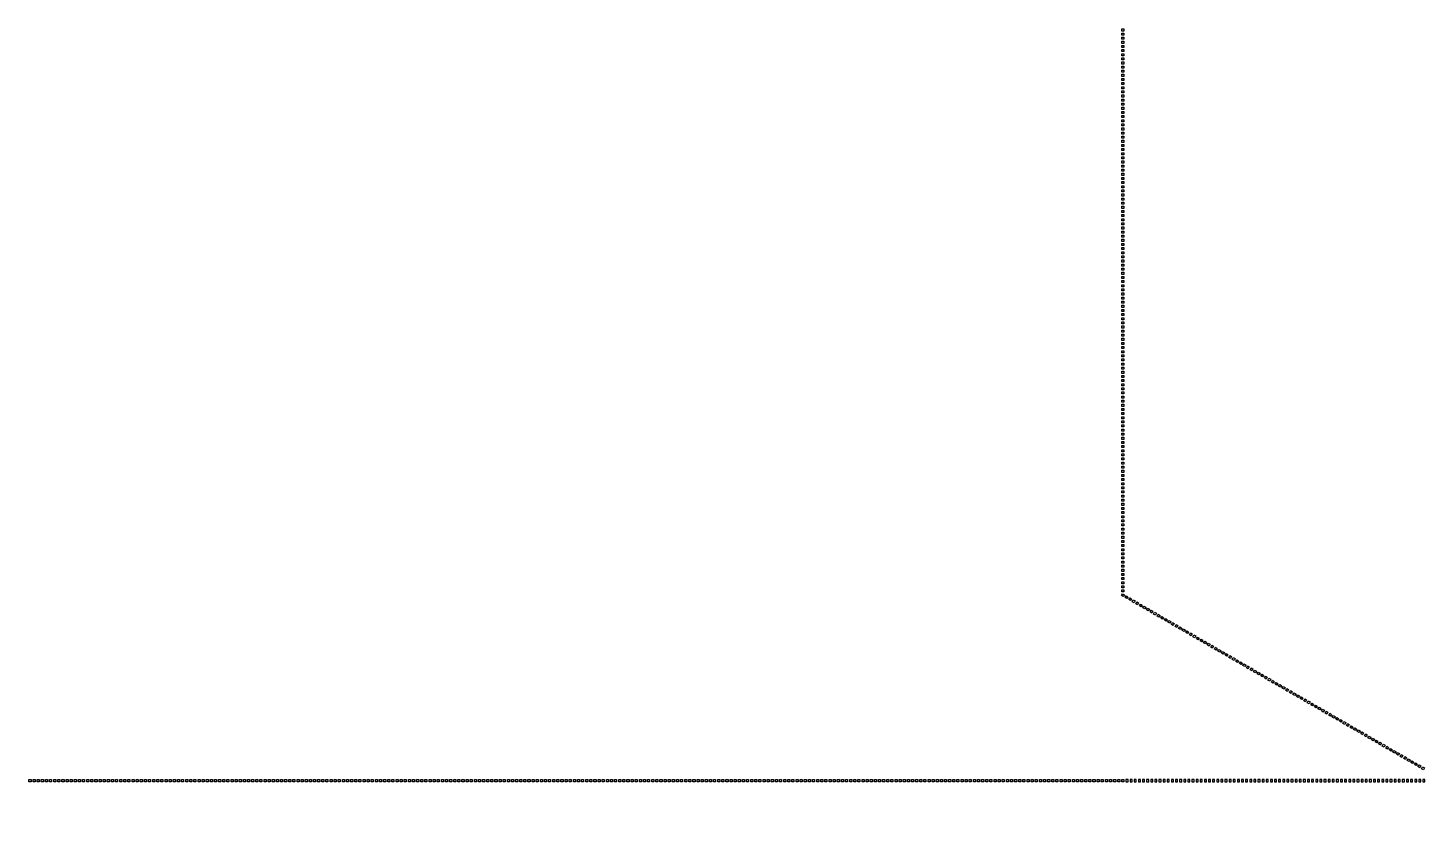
# Model space of a CAD drawing. Header units: inches. Extents: x 0 to 114300, y 0 to 114300.
# Drawn here: x 54997 to 57030, y 57452 to 58626 of the extents above; entities that cross this region are included whole.
import ezdxf

# ---------------------------------------------------------------- set-up
doc = ezdxf.new("R2010")
doc.units = ezdxf.units.IN
doc.header["$MEASUREMENT"] = 0

msp = doc.modelspace()

# ---------------------------------------------------------------- hatches: boundary and pattern name
h = msp.add_hatch()
h.set_pattern_fill('ANSI31', color=256, scale=100)
h.set_pattern_definition([(45, (-3636.992, -6350), (-8.8388348, 8.8388348), [])])
h.paths.add_polyline_path([(114300, 0), (0, 0), (0, 114300), (114300, 114300)])
edge = h.paths.add_edge_path(flags=16)
edge.add_arc((57150, 57150), 50800, 288.35844, 529.79531, ccw=False)
edge.add_line((73150, 8935.5), (41150, 8935.5))
edge.add_arc((57150, 57150), 50800, 190.20469, 251.64156, ccw=False)
edge.add_arc((57150, 57150), 50800, 169.79531, 190.20469, ccw=False)

# ---------------------------------------------------------------- linework, layer by layer
for points in [[(56591.9, 58621.9), (56588.9, 58621.9), (56588.9, 58624.9), (56591.9, 58624.9)], [(56591.9, 58615.9), (56588.9, 58615.9), (56588.9, 58618.9), (56591.9, 58618.9)], [(56591.9, 58609.9), (56588.9, 58609.9), (56588.9, 58612.9), (56591.9, 58612.9)], [(56591.9, 58603.9), (56588.9, 58603.9), (56588.9, 58606.9), (56591.9, 58606.9)], [(56591.9, 58597.9), (56588.9, 58597.9), (56588.9, 58600.9), (56591.9, 58600.9)], [(56591.9, 58591.9), (56588.9, 58591.9), (56588.9, 58594.9), (56591.9, 58594.9)], [(56591.9, 58585.9), (56588.9, 58585.9), (56588.9, 58588.9), (56591.9, 58588.9)], [(56591.9, 58579.9), (56588.9, 58579.9), (56588.9, 58582.9), (56591.9, 58582.9)], [(56591.9, 58573.9), (56588.9, 58573.9), (56588.9, 58576.9), (56591.9, 58576.9)], [(56591.9, 58567.9), (56588.9, 58567.9), (56588.9, 58570.9), (56591.9, 58570.9)], [(56591.9, 58561.9), (56588.9, 58561.9), (56588.9, 58564.9), (56591.9, 58564.9)], [(56591.9, 58555.9), (56588.9, 58555.9), (56588.9, 58558.9), (56591.9, 58558.9)], [(56591.9, 58549.9), (56588.9, 58549.9), (56588.9, 58552.9), (56591.9, 58552.9)], [(56591.9, 58543.9), (56588.9, 58543.9), (56588.9, 58546.9), (56591.9, 58546.9)], [(56591.9, 58537.9), (56588.9, 58537.9), (56588.9, 58540.9), (56591.9, 58540.9)], [(56591.9, 58531.9), (56588.9, 58531.9), (56588.9, 58534.9), (56591.9, 58534.9)], [(56591.9, 58525.9), (56588.9, 58525.9), (56588.9, 58528.9), (56591.9, 58528.9)], [(56591.9, 58519.9), (56588.9, 58519.9), (56588.9, 58522.9), (56591.9, 58522.9)], [(56591.9, 58513.9), (56588.9, 58513.9), (56588.9, 58516.9), (56591.9, 58516.9)], [(56591.9, 58507.9), (56588.9, 58507.9), (56588.9, 58510.9), (56591.9, 58510.9)], [(56591.9, 58501.9), (56588.9, 58501.9), (56588.9, 58504.9), (56591.9, 58504.9)], [(56591.9, 58495.9), (56588.9, 58495.9), (56588.9, 58498.9), (56591.9, 58498.9)], [(56591.9, 58489.9), (56588.9, 58489.9), (56588.9, 58492.9), (56591.9, 58492.9)], [(56591.9, 58483.9), (56588.9, 58483.9), (56588.9, 58486.9), (56591.9, 58486.9)], [(56591.9, 58477.9), (56588.9, 58477.9), (56588.9, 58480.9), (56591.9, 58480.9)], [(56591.9, 58471.9), (56588.9, 58471.9), (56588.9, 58474.9), (56591.9, 58474.9)], [(56591.9, 58465.9), (56588.9, 58465.9), (56588.9, 58468.9), (56591.9, 58468.9)], [(56591.9, 58459.9), (56588.9, 58459.9), (56588.9, 58462.9), (56591.9, 58462.9)], [(56591.9, 58453.9), (56588.9, 58453.9), (56588.9, 58456.9), (56591.9, 58456.9)], [(56591.9, 58447.9), (56588.9, 58447.9), (56588.9, 58450.9), (56591.9, 58450.9)], [(56591.9, 58441.9), (56588.9, 58441.9), (56588.9, 58444.9), (56591.9, 58444.9)], [(56591.9, 58435.9), (56588.9, 58435.9), (56588.9, 58438.9), (56591.9, 58438.9)], [(56591.9, 58429.9), (56588.9, 58429.9), (56588.9, 58432.9), (56591.9, 58432.9)], [(56591.9, 58423.9), (56588.9, 58423.9), (56588.9, 58426.9), (56591.9, 58426.9)], [(56591.9, 58417.9), (56588.9, 58417.9), (56588.9, 58420.9), (56591.9, 58420.9)], [(56591.9, 58411.9), (56588.9, 58411.9), (56588.9, 58414.9), (56591.9, 58414.9)], [(56591.9, 58405.9), (56588.9, 58405.9), (56588.9, 58408.9), (56591.9, 58408.9)], [(56591.9, 58399.9), (56588.9, 58399.9), (56588.9, 58402.9), (56591.9, 58402.9)], [(56591.9, 58393.9), (56588.9, 58393.9), (56588.9, 58396.9), (56591.9, 58396.9)], [(56591.9, 58387.9), (56588.9, 58387.9), (56588.9, 58390.9), (56591.9, 58390.9)], [(56591.9, 58381.9), (56588.9, 58381.9), (56588.9, 58384.9), (56591.9, 58384.9)], [(56591.9, 58375.9), (56588.9, 58375.9), (56588.9, 58378.9), (56591.9, 58378.9)], [(56591.9, 58369.9), (56588.9, 58369.9), (56588.9, 58372.9), (56591.9, 58372.9)], [(56591.9, 58363.9), (56588.9, 58363.9), (56588.9, 58366.9), (56591.9, 58366.9)], [(56591.9, 58357.9), (56588.9, 58357.9), (56588.9, 58360.9), (56591.9, 58360.9)], [(56591.9, 58351.9), (56588.9, 58351.9), (56588.9, 58354.9), (56591.9, 58354.9)], [(56591.9, 58345.9), (56588.9, 58345.9), (56588.9, 58348.9), (56591.9, 58348.9)], [(56591.9, 58339.9), (56588.9, 58339.9), (56588.9, 58342.9), (56591.9, 58342.9)], [(56591.9, 58333.9), (56588.9, 58333.9), (56588.9, 58336.9), (56591.9, 58336.9)], [(56591.9, 58327.9), (56588.9, 58327.9), (56588.9, 58330.9), (56591.9, 58330.9)], [(56591.9, 58321.9), (56588.9, 58321.9), (56588.9, 58324.9), (56591.9, 58324.9)], [(56591.9, 58315.9), (56588.9, 58315.9), (56588.9, 58318.9), (56591.9, 58318.9)], [(56591.9, 58309.9), (56588.9, 58309.9), (56588.9, 58312.9), (56591.9, 58312.9)], [(56591.9, 58303.9), (56588.9, 58303.9), (56588.9, 58306.9), (56591.9, 58306.9)], [(56591.9, 58297.9), (56588.9, 58297.9), (56588.9, 58300.9), (56591.9, 58300.9)], [(56591.9, 58291.9), (56588.9, 58291.9), (56588.9, 58294.9), (56591.9, 58294.9)], [(56591.9, 58285.9), (56588.9, 58285.9), (56588.9, 58288.9), (56591.9, 58288.9)], [(56591.9, 58279.9), (56588.9, 58279.9), (56588.9, 58282.9), (56591.9, 58282.9)], [(56591.9, 58273.9), (56588.9, 58273.9), (56588.9, 58276.9), (56591.9, 58276.9)], [(56591.9, 58267.9), (56588.9, 58267.9), (56588.9, 58270.9), (56591.9, 58270.9)], [(56591.9, 58261.9), (56588.9, 58261.9), (56588.9, 58264.9), (56591.9, 58264.9)], [(56591.9, 58255.9), (56588.9, 58255.9), (56588.9, 58258.9), (56591.9, 58258.9)], [(56591.9, 58249.9), (56588.9, 58249.9), (56588.9, 58252.9), (56591.9, 58252.9)], [(56591.9, 58243.9), (56588.9, 58243.9), (56588.9, 58246.9), (56591.9, 58246.9)], [(56591.9, 58237.9), (56588.9, 58237.9), (56588.9, 58240.9), (56591.9, 58240.9)], [(56591.9, 58231.9), (56588.9, 58231.9), (56588.9, 58234.9), (56591.9, 58234.9)], [(56591.9, 58225.9), (56588.9, 58225.9), (56588.9, 58228.9), (56591.9, 58228.9)], [(56591.9, 58219.9), (56588.9, 58219.9), (56588.9, 58222.9), (56591.9, 58222.9)], [(56591.9, 58213.9), (56588.9, 58213.9), (56588.9, 58216.9), (56591.9, 58216.9)], [(56591.9, 58207.9), (56588.9, 58207.9), (56588.9, 58210.9), (56591.9, 58210.9)], [(56591.9, 58201.9), (56588.9, 58201.9), (56588.9, 58204.9), (56591.9, 58204.9)], [(56591.9, 58195.9), (56588.9, 58195.9), (56588.9, 58198.9), (56591.9, 58198.9)], [(56591.9, 58189.9), (56588.9, 58189.9), (56588.9, 58192.9), (56591.9, 58192.9)], [(56591.9, 58183.9), (56588.9, 58183.9), (56588.9, 58186.9), (56591.9, 58186.9)], [(56591.9, 58177.9), (56588.9, 58177.9), (56588.9, 58180.9), (56591.9, 58180.9)], [(56591.9, 58171.9), (56588.9, 58171.9), (56588.9, 58174.9), (56591.9, 58174.9)], [(56591.9, 58165.9), (56588.9, 58165.9), (56588.9, 58168.9), (56591.9, 58168.9)], [(56591.9, 58159.9), (56588.9, 58159.9), (56588.9, 58162.9), (56591.9, 58162.9)], [(56591.9, 58153.9), (56588.9, 58153.9), (56588.9, 58156.9), (56591.9, 58156.9)], [(56591.9, 58147.9), (56588.9, 58147.9), (56588.9, 58150.9), (56591.9, 58150.9)], [(56591.9, 58141.9), (56588.9, 58141.9), (56588.9, 58144.9), (56591.9, 58144.9)], [(56591.9, 58135.9), (56588.9, 58135.9), (56588.9, 58138.9), (56591.9, 58138.9)], [(56591.9, 58129.9), (56588.9, 58129.9), (56588.9, 58132.9), (56591.9, 58132.9)], [(56591.9, 58123.9), (56588.9, 58123.9), (56588.9, 58126.9), (56591.9, 58126.9)], [(56591.9, 58117.9), (56588.9, 58117.9), (56588.9, 58120.9), (56591.9, 58120.9)], [(56591.9, 58111.9), (56588.9, 58111.9), (56588.9, 58114.9), (56591.9, 58114.9)], [(56591.9, 58105.9), (56588.9, 58105.9), (56588.9, 58108.9), (56591.9, 58108.9)], [(56591.9, 58099.9), (56588.9, 58099.9), (56588.9, 58102.9), (56591.9, 58102.9)], [(56591.9, 58093.9), (56588.9, 58093.9), (56588.9, 58096.9), (56591.9, 58096.9)], [(56591.9, 58087.9), (56588.9, 58087.9), (56588.9, 58090.9), (56591.9, 58090.9)], [(56591.9, 58081.9), (56588.9, 58081.9), (56588.9, 58084.9), (56591.9, 58084.9)], [(56591.9, 58075.9), (56588.9, 58075.9), (56588.9, 58078.9), (56591.9, 58078.9)], [(56591.9, 58069.9), (56588.9, 58069.9), (56588.9, 58072.9), (56591.9, 58072.9)], [(56591.9, 58063.9), (56588.9, 58063.9), (56588.9, 58066.9), (56591.9, 58066.9)], [(56591.9, 58057.9), (56588.9, 58057.9), (56588.9, 58060.9), (56591.9, 58060.9)], [(56591.9, 58051.9), (56588.9, 58051.9), (56588.9, 58054.9), (56591.9, 58054.9)], [(56591.9, 58045.9), (56588.9, 58045.9), (56588.9, 58048.9), (56591.9, 58048.9)], [(56591.9, 58039.9), (56588.9, 58039.9), (56588.9, 58042.9), (56591.9, 58042.9)], [(56591.9, 58033.9), (56588.9, 58033.9), (56588.9, 58036.9), (56591.9, 58036.9)], [(56591.9, 58027.9), (56588.9, 58027.9), (56588.9, 58030.9), (56591.9, 58030.9)], [(56591.9, 58021.9), (56588.9, 58021.9), (56588.9, 58024.9), (56591.9, 58024.9)], [(56591.9, 58015.9), (56588.9, 58015.9), (56588.9, 58018.9), (56591.9, 58018.9)], [(56591.9, 58009.9), (56588.9, 58009.9), (56588.9, 58012.9), (56591.9, 58012.9)], [(56591.9, 58003.9), (56588.9, 58003.9), (56588.9, 58006.9), (56591.9, 58006.9)], [(56591.9, 57997.9), (56588.9, 57997.9), (56588.9, 58000.9), (56591.9, 58000.9)], [(56591.9, 57991.9), (56588.9, 57991.9), (56588.9, 57994.9), (56591.9, 57994.9)], [(56591.9, 57985.9), (56588.9, 57985.9), (56588.9, 57988.9), (56591.9, 57988.9)], [(56591.9, 57979.9), (56588.9, 57979.9), (56588.9, 57982.9), (56591.9, 57982.9)], [(56591.9, 57973.9), (56588.9, 57973.9), (56588.9, 57976.9), (56591.9, 57976.9)], [(56591.9, 57967.9), (56588.9, 57967.9), (56588.9, 57970.9), (56591.9, 57970.9)], [(56591.9, 57961.9), (56588.9, 57961.9), (56588.9, 57964.9), (56591.9, 57964.9)], [(56591.9, 57955.9), (56588.9, 57955.9), (56588.9, 57958.9), (56591.9, 57958.9)], [(56591.9, 57949.9), (56588.9, 57949.9), (56588.9, 57952.9), (56591.9, 57952.9)], [(56591.9, 57943.9), (56588.9, 57943.9), (56588.9, 57946.9), (56591.9, 57946.9)], [(56591.9, 57937.9), (56588.9, 57937.9), (56588.9, 57940.9), (56591.9, 57940.9)], [(56591.9, 57931.9), (56588.9, 57931.9), (56588.9, 57934.9), (56591.9, 57934.9)], [(56591.9, 57925.9), (56588.9, 57925.9), (56588.9, 57928.9), (56591.9, 57928.9)], [(56591.9, 57919.9), (56588.9, 57919.9), (56588.9, 57922.9), (56591.9, 57922.9)], [(56591.9, 57913.9), (56588.9, 57913.9), (56588.9, 57916.9), (56591.9, 57916.9)], [(56591.9, 57907.9), (56588.9, 57907.9), (56588.9, 57910.9), (56591.9, 57910.9)], [(56591.9, 57901.9), (56588.9, 57901.9), (56588.9, 57904.9), (56591.9, 57904.9)], [(56591.9, 57895.9), (56588.9, 57895.9), (56588.9, 57898.9), (56591.9, 57898.9)], [(56591.9, 57889.9), (56588.9, 57889.9), (56588.9, 57892.9), (56591.9, 57892.9)], [(56591.9, 57883.9), (56588.9, 57883.9), (56588.9, 57886.9), (56591.9, 57886.9)], [(56591.9, 57877.9), (56588.9, 57877.9), (56588.9, 57880.9), (56591.9, 57880.9)], [(56591.9, 57871.9), (56588.9, 57871.9), (56588.9, 57874.9), (56591.9, 57874.9)], [(56591.9, 57865.9), (56588.9, 57865.9), (56588.9, 57868.9), (56591.9, 57868.9)], [(56591.9, 57859.9), (56588.9, 57859.9), (56588.9, 57862.9), (56591.9, 57862.9)], [(56591.9, 57853.9), (56588.9, 57853.9), (56588.9, 57856.9), (56591.9, 57856.9)], [(56591.9, 57847.9), (56588.9, 57847.9), (56588.9, 57850.9), (56591.9, 57850.9)], [(56591.9, 57841.9), (56588.9, 57841.9), (56588.9, 57844.9), (56591.9, 57844.9)], [(56591.9, 57835.9), (56588.9, 57835.9), (56588.9, 57838.9), (56591.9, 57838.9)], [(56591.9, 57829.9), (56588.9, 57829.9), (56588.9, 57832.9), (56591.9, 57832.9)], [(56591.9, 57823.9), (56588.9, 57823.9), (56588.9, 57826.9), (56591.9, 57826.9)], [(56591.9, 57817.9), (56588.9, 57817.9), (56588.9, 57820.9), (56591.9, 57820.9)], [(56591.9, 57811.9), (56588.9, 57811.9), (56588.9, 57814.9), (56591.9, 57814.9)], [(56591.9, 57805.9), (56588.9, 57805.9), (56588.9, 57808.9), (56591.9, 57808.9)], [(56588.4, 57800.8), (56589.9, 57803.4), (56592.5, 57801.9), (56591, 57799.3)], [(56593.6, 57797.8), (56595.1, 57800.4), (56597.7, 57798.9), (56596.2, 57796.3)], [(56598.8, 57794.8), (56600.3, 57797.4), (56602.9, 57795.9), (56601.4, 57793.3)], [(56604, 57791.8), (56605.5, 57794.4), (56608.1, 57792.9), (56606.6, 57790.3)], [(56609.2, 57788.8), (56610.7, 57791.4), (56613.3, 57789.9), (56611.8, 57787.3)], [(56614.4, 57785.8), (56615.9, 57788.4), (56618.5, 57786.9), (56617, 57784.3)], [(56619.6, 57782.8), (56621.1, 57785.4), (56623.7, 57783.9), (56622.2, 57781.3)], [(56624.8, 57779.8), (56626.3, 57782.4), (56628.9, 57780.9), (56627.4, 57778.3)], [(56629.9, 57776.8), (56631.4, 57779.4), (56634, 57777.9), (56632.5, 57775.3)], [(56635.1, 57773.8), (56636.6, 57776.4), (56639.2, 57774.9), (56637.7, 57772.3)], [(56640.3, 57770.8), (56641.8, 57773.4), (56644.4, 57771.9), (56642.9, 57769.3)], [(56645.5, 57767.8), (56647, 57770.4), (56649.6, 57768.9), (56648.1, 57766.3)], [(56650.7, 57764.8), (56652.2, 57767.4), (56654.8, 57765.9), (56653.3, 57763.3)], [(56655.9, 57761.8), (56657.4, 57764.4), (56660, 57762.9), (56658.5, 57760.3)], [(56661.1, 57758.8), (56662.6, 57761.4), (56665.2, 57759.9), (56663.7, 57757.3)], [(56666.3, 57755.8), (56667.8, 57758.4), (56670.4, 57756.9), (56668.9, 57754.3)], [(56671.5, 57752.8), (56673, 57755.4), (56675.6, 57753.9), (56674.1, 57751.3)], [(56676.7, 57749.8), (56678.2, 57752.4), (56680.8, 57750.9), (56679.3, 57748.3)], [(56681.9, 57746.8), (56683.4, 57749.4), (56686, 57747.9), (56684.5, 57745.3)], [(56687.1, 57743.8), (56688.6, 57746.4), (56691.2, 57744.9), (56689.7, 57742.3)], [(56692.3, 57740.8), (56693.8, 57743.4), (56696.4, 57741.9), (56694.9, 57739.3)], [(56697.5, 57737.8), (56699, 57740.4), (56701.6, 57738.9), (56700.1, 57736.3)], [(56702.7, 57734.8), (56704.2, 57737.4), (56706.8, 57735.9), (56705.3, 57733.3)], [(56707.9, 57731.8), (56709.4, 57734.4), (56712, 57732.9), (56710.5, 57730.3)], [(56713.1, 57728.8), (56714.6, 57731.4), (56717.2, 57729.9), (56715.7, 57727.3)], [(56718.3, 57725.8), (56719.8, 57728.4), (56722.4, 57726.9), (56720.9, 57724.3)], [(56723.5, 57722.8), (56725, 57725.4), (56727.6, 57723.9), (56726.1, 57721.3)], [(56728.7, 57719.8), (56730.2, 57722.4), (56732.8, 57720.9), (56731.3, 57718.3)], [(56733.9, 57716.8), (56735.4, 57719.4), (56738, 57717.9), (56736.5, 57715.3)], [(56739.1, 57713.8), (56740.6, 57716.4), (56743.2, 57714.9), (56741.7, 57712.3)], [(56744.3, 57710.8), (56745.8, 57713.4), (56748.4, 57711.9), (56746.9, 57709.3)], [(56749.5, 57707.8), (56751, 57710.4), (56753.6, 57708.9), (56752.1, 57706.3)], [(56754.7, 57704.8), (56756.2, 57707.4), (56758.8, 57705.9), (56757.3, 57703.3)], [(56759.9, 57701.8), (56761.4, 57704.4), (56764, 57702.9), (56762.5, 57700.3)], [(56765, 57698.8), (56766.5, 57701.4), (56769.1, 57699.9), (56767.6, 57697.3)], [(56770.2, 57695.8), (56771.7, 57698.4), (56774.3, 57696.9), (56772.8, 57694.3)], [(56775.4, 57692.8), (56776.9, 57695.4), (56779.5, 57693.9), (56778, 57691.3)], [(56780.6, 57689.8), (56782.1, 57692.4), (56784.7, 57690.9), (56783.2, 57688.3)], [(56785.8, 57686.8), (56787.3, 57689.4), (56789.9, 57687.9), (56788.4, 57685.3)], [(56791, 57683.8), (56792.5, 57686.4), (56795.1, 57684.9), (56793.6, 57682.3)], [(56796.2, 57680.8), (56797.7, 57683.4), (56800.3, 57681.9), (56798.8, 57679.3)], [(56801.4, 57677.8), (56802.9, 57680.4), (56805.5, 57678.9), (56804, 57676.3)], [(56806.6, 57674.8), (56808.1, 57677.4), (56810.7, 57675.9), (56809.2, 57673.3)], [(56811.8, 57671.8), (56813.3, 57674.4), (56815.9, 57672.9), (56814.4, 57670.3)], [(56817, 57668.8), (56818.5, 57671.4), (56821.1, 57669.9), (56819.6, 57667.3)], [(56822.2, 57665.8), (56823.7, 57668.4), (56826.3, 57666.9), (56824.8, 57664.3)], [(56827.4, 57662.8), (56828.9, 57665.4), (56831.5, 57663.9), (56830, 57661.3)], [(56832.6, 57659.8), (56834.1, 57662.4), (56836.7, 57660.9), (56835.2, 57658.3)], [(56837.8, 57656.8), (56839.3, 57659.4), (56841.9, 57657.9), (56840.4, 57655.3)], [(56843, 57653.8), (56844.5, 57656.4), (56847.1, 57654.9), (56845.6, 57652.3)], [(56848.2, 57650.8), (56849.7, 57653.4), (56852.3, 57651.9), (56850.8, 57649.3)], [(56853.4, 57647.8), (56854.9, 57650.4), (56857.5, 57648.9), (56856, 57646.3)], [(56858.6, 57644.8), (56860.1, 57647.4), (56862.7, 57645.9), (56861.2, 57643.3)], [(56863.8, 57641.8), (56865.3, 57644.4), (56867.9, 57642.9), (56866.4, 57640.3)], [(56869, 57638.8), (56870.5, 57641.4), (56873.1, 57639.9), (56871.6, 57637.3)], [(56874.2, 57635.8), (56875.7, 57638.4), (56878.3, 57636.9), (56876.8, 57634.3)], [(56879.4, 57632.8), (56880.9, 57635.4), (56883.5, 57633.9), (56882, 57631.3)], [(56884.6, 57629.8), (56886.1, 57632.4), (56888.7, 57630.9), (56887.2, 57628.3)], [(56889.8, 57626.8), (56891.3, 57629.4), (56893.9, 57627.9), (56892.4, 57625.3)], [(56895, 57623.8), (56896.5, 57626.4), (56899.1, 57624.9), (56897.6, 57622.3)], [(56900.1, 57620.8), (56901.6, 57623.4), (56904.2, 57621.9), (56902.7, 57619.3)], [(56905.3, 57617.8), (56906.8, 57620.4), (56909.4, 57618.9), (56907.9, 57616.3)], [(56910.5, 57614.8), (56912, 57617.4), (56914.6, 57615.9), (56913.1, 57613.3)], [(56915.7, 57611.8), (56917.2, 57614.4), (56919.8, 57612.9), (56918.3, 57610.3)], [(56920.9, 57608.8), (56922.4, 57611.4), (56925, 57609.9), (56923.5, 57607.3)], [(56926.1, 57605.8), (56927.6, 57608.4), (56930.2, 57606.9), (56928.7, 57604.3)], [(56931.3, 57602.8), (56932.8, 57605.4), (56935.4, 57603.9), (56933.9, 57601.3)], [(56936.5, 57599.8), (56938, 57602.4), (56940.6, 57600.9), (56939.1, 57598.3)], [(56941.7, 57596.8), (56943.2, 57599.4), (56945.8, 57597.9), (56944.3, 57595.3)], [(56946.9, 57593.8), (56948.4, 57596.4), (56951, 57594.9), (56949.5, 57592.3)], [(56952.1, 57590.8), (56953.6, 57593.4), (56956.2, 57591.9), (56954.7, 57589.3)], [(56957.3, 57587.8), (56958.8, 57590.4), (56961.4, 57588.9), (56959.9, 57586.3)], [(56962.5, 57584.8), (56964, 57587.4), (56966.6, 57585.9), (56965.1, 57583.3)], [(56967.7, 57581.8), (56969.2, 57584.4), (56971.8, 57582.9), (56970.3, 57580.3)], [(56972.9, 57578.8), (56974.4, 57581.4), (56977, 57579.9), (56975.5, 57577.3)], [(56978.1, 57575.8), (56979.6, 57578.4), (56982.2, 57576.9), (56980.7, 57574.3)], [(56983.3, 57572.8), (56984.8, 57575.4), (56987.4, 57573.9), (56985.9, 57571.3)], [(56988.5, 57569.8), (56990, 57572.4), (56992.6, 57570.9), (56991.1, 57568.3)], [(56993.7, 57566.8), (56995.2, 57569.4), (56997.8, 57567.9), (56996.3, 57565.3)], [(56998.9, 57563.8), (57000.4, 57566.4), (57003, 57564.9), (57001.5, 57562.3)], [(57004.1, 57560.8), (57005.6, 57563.4), (57008.2, 57561.9), (57006.7, 57559.3)], [(57009.3, 57557.8), (57010.8, 57560.4), (57013.4, 57558.9), (57011.9, 57556.3)], [(57014.5, 57554.8), (57016, 57557.4), (57018.6, 57555.9), (57017.1, 57553.3)], [(57019.7, 57551.8), (57021.2, 57554.4), (57023.8, 57552.9), (57022.3, 57550.3)], [(57024.9, 57548.8), (57026.4, 57551.4), (57029, 57549.9), (57027.5, 57547.3)], [(55001.9, 57532.9), (55001.9, 57529.9), (54998.9, 57529.9), (54998.9, 57532.9)], [(55007.9, 57532.9), (55007.9, 57529.9), (55004.9, 57529.9), (55004.9, 57532.9)], [(55013.9, 57532.9), (55013.9, 57529.9), (55010.9, 57529.9), (55010.9, 57532.9)], [(55019.9, 57532.9), (55019.9, 57529.9), (55016.9, 57529.9), (55016.9, 57532.9)], [(55025.9, 57532.9), (55025.9, 57529.9), (55022.9, 57529.9), (55022.9, 57532.9)], [(55031.9, 57532.9), (55031.9, 57529.9), (55028.9, 57529.9), (55028.9, 57532.9)], [(55037.9, 57532.9), (55037.9, 57529.9), (55034.9, 57529.9), (55034.9, 57532.9)], [(55043.9, 57532.9), (55043.9, 57529.9), (55040.9, 57529.9), (55040.9, 57532.9)], [(55049.9, 57532.9), (55049.9, 57529.9), (55046.9, 57529.9), (55046.9, 57532.9)], [(55055.9, 57532.9), (55055.9, 57529.9), (55052.9, 57529.9), (55052.9, 57532.9)], [(55061.9, 57532.9), (55061.9, 57529.9), (55058.9, 57529.9), (55058.9, 57532.9)], [(55067.9, 57532.9), (55067.9, 57529.9), (55064.9, 57529.9), (55064.9, 57532.9)], [(55073.9, 57532.9), (55073.9, 57529.9), (55070.9, 57529.9), (55070.9, 57532.9)], [(55079.9, 57532.9), (55079.9, 57529.9), (55076.9, 57529.9), (55076.9, 57532.9)], [(55085.9, 57532.9), (55085.9, 57529.9), (55082.9, 57529.9), (55082.9, 57532.9)], [(55091.9, 57532.9), (55091.9, 57529.9), (55088.9, 57529.9), (55088.9, 57532.9)], [(55097.9, 57532.9), (55097.9, 57529.9), (55094.9, 57529.9), (55094.9, 57532.9)], [(55103.9, 57532.9), (55103.9, 57529.9), (55100.9, 57529.9), (55100.9, 57532.9)], [(55109.9, 57532.9), (55109.9, 57529.9), (55106.9, 57529.9), (55106.9, 57532.9)], [(55115.9, 57532.9), (55115.9, 57529.9), (55112.9, 57529.9), (55112.9, 57532.9)], [(55121.9, 57532.9), (55121.9, 57529.9), (55118.9, 57529.9), (55118.9, 57532.9)], [(55127.9, 57532.9), (55127.9, 57529.9), (55124.9, 57529.9), (55124.9, 57532.9)], [(55133.9, 57532.9), (55133.9, 57529.9), (55130.9, 57529.9), (55130.9, 57532.9)], [(55139.9, 57532.9), (55139.9, 57529.9), (55136.9, 57529.9), (55136.9, 57532.9)], [(55145.9, 57532.9), (55145.9, 57529.9), (55142.9, 57529.9), (55142.9, 57532.9)], [(55151.9, 57532.9), (55151.9, 57529.9), (55148.9, 57529.9), (55148.9, 57532.9)], [(55157.9, 57532.9), (55157.9, 57529.9), (55154.9, 57529.9), (55154.9, 57532.9)], [(55163.9, 57532.9), (55163.9, 57529.9), (55160.9, 57529.9), (55160.9, 57532.9)], [(55169.9, 57532.9), (55169.9, 57529.9), (55166.9, 57529.9), (55166.9, 57532.9)], [(55175.9, 57532.9), (55175.9, 57529.9), (55172.9, 57529.9), (55172.9, 57532.9)], [(55181.9, 57532.9), (55181.9, 57529.9), (55178.9, 57529.9), (55178.9, 57532.9)], [(55187.9, 57532.9), (55187.9, 57529.9), (55184.9, 57529.9), (55184.9, 57532.9)], [(55193.9, 57532.9), (55193.9, 57529.9), (55190.9, 57529.9), (55190.9, 57532.9)], [(55199.9, 57532.9), (55199.9, 57529.9), (55196.9, 57529.9), (55196.9, 57532.9)], [(55205.9, 57532.9), (55205.9, 57529.9), (55202.9, 57529.9), (55202.9, 57532.9)], [(55211.9, 57532.9), (55211.9, 57529.9), (55208.9, 57529.9), (55208.9, 57532.9)], [(55217.9, 57532.9), (55217.9, 57529.9), (55214.9, 57529.9), (55214.9, 57532.9)], [(55223.9, 57532.9), (55223.9, 57529.9), (55220.9, 57529.9), (55220.9, 57532.9)], [(55229.9, 57532.9), (55229.9, 57529.9), (55226.9, 57529.9), (55226.9, 57532.9)], [(55235.9, 57532.9), (55235.9, 57529.9), (55232.9, 57529.9), (55232.9, 57532.9)], [(55241.9, 57532.9), (55241.9, 57529.9), (55238.9, 57529.9), (55238.9, 57532.9)], [(55247.9, 57532.9), (55247.9, 57529.9), (55244.9, 57529.9), (55244.9, 57532.9)], [(55253.9, 57532.9), (55253.9, 57529.9), (55250.9, 57529.9), (55250.9, 57532.9)], [(55259.9, 57532.9), (55259.9, 57529.9), (55256.9, 57529.9), (55256.9, 57532.9)], [(55265.9, 57532.9), (55265.9, 57529.9), (55262.9, 57529.9), (55262.9, 57532.9)], [(55271.9, 57532.9), (55271.9, 57529.9), (55268.9, 57529.9), (55268.9, 57532.9)], [(55277.9, 57532.9), (55277.9, 57529.9), (55274.9, 57529.9), (55274.9, 57532.9)], [(55283.9, 57532.9), (55283.9, 57529.9), (55280.9, 57529.9), (55280.9, 57532.9)], [(55289.9, 57532.9), (55289.9, 57529.9), (55286.9, 57529.9), (55286.9, 57532.9)], [(55295.9, 57532.9), (55295.9, 57529.9), (55292.9, 57529.9), (55292.9, 57532.9)], [(55301.9, 57532.9), (55301.9, 57529.9), (55298.9, 57529.9), (55298.9, 57532.9)], [(55307.9, 57532.9), (55307.9, 57529.9), (55304.9, 57529.9), (55304.9, 57532.9)], [(55313.9, 57532.9), (55313.9, 57529.9), (55310.9, 57529.9), (55310.9, 57532.9)], [(55319.9, 57532.9), (55319.9, 57529.9), (55316.9, 57529.9), (55316.9, 57532.9)], [(55325.9, 57532.9), (55325.9, 57529.9), (55322.9, 57529.9), (55322.9, 57532.9)], [(55331.9, 57532.9), (55331.9, 57529.9), (55328.9, 57529.9), (55328.9, 57532.9)], [(55337.9, 57532.9), (55337.9, 57529.9), (55334.9, 57529.9), (55334.9, 57532.9)], [(55343.9, 57532.9), (55343.9, 57529.9), (55340.9, 57529.9), (55340.9, 57532.9)], [(55349.9, 57532.9), (55349.9, 57529.9), (55346.9, 57529.9), (55346.9, 57532.9)], [(55355.9, 57532.9), (55355.9, 57529.9), (55352.9, 57529.9), (55352.9, 57532.9)], [(55361.9, 57532.9), (55361.9, 57529.9), (55358.9, 57529.9), (55358.9, 57532.9)], [(55367.9, 57532.9), (55367.9, 57529.9), (55364.9, 57529.9), (55364.9, 57532.9)], [(55373.9, 57532.9), (55373.9, 57529.9), (55370.9, 57529.9), (55370.9, 57532.9)], [(55379.9, 57532.9), (55379.9, 57529.9), (55376.9, 57529.9), (55376.9, 57532.9)], [(55385.9, 57532.9), (55385.9, 57529.9), (55382.9, 57529.9), (55382.9, 57532.9)], [(55391.9, 57532.9), (55391.9, 57529.9), (55388.9, 57529.9), (55388.9, 57532.9)], [(55397.9, 57532.9), (55397.9, 57529.9), (55394.9, 57529.9), (55394.9, 57532.9)], [(55403.9, 57532.9), (55403.9, 57529.9), (55400.9, 57529.9), (55400.9, 57532.9)], [(55409.9, 57532.9), (55409.9, 57529.9), (55406.9, 57529.9), (55406.9, 57532.9)], [(55415.9, 57532.9), (55415.9, 57529.9), (55412.9, 57529.9), (55412.9, 57532.9)], [(55421.9, 57532.9), (55421.9, 57529.9), (55418.9, 57529.9), (55418.9, 57532.9)], [(55427.9, 57532.9), (55427.9, 57529.9), (55424.9, 57529.9), (55424.9, 57532.9)], [(55433.9, 57532.9), (55433.9, 57529.9), (55430.9, 57529.9), (55430.9, 57532.9)], [(55439.9, 57532.9), (55439.9, 57529.9), (55436.9, 57529.9), (55436.9, 57532.9)], [(55445.9, 57532.9), (55445.9, 57529.9), (55442.9, 57529.9), (55442.9, 57532.9)], [(55451.9, 57532.9), (55451.9, 57529.9), (55448.9, 57529.9), (55448.9, 57532.9)], [(55457.9, 57532.9), (55457.9, 57529.9), (55454.9, 57529.9), (55454.9, 57532.9)], [(55463.9, 57532.9), (55463.9, 57529.9), (55460.9, 57529.9), (55460.9, 57532.9)], [(55469.9, 57532.9), (55469.9, 57529.9), (55466.9, 57529.9), (55466.9, 57532.9)], [(55475.9, 57532.9), (55475.9, 57529.9), (55472.9, 57529.9), (55472.9, 57532.9)], [(55481.9, 57532.9), (55481.9, 57529.9), (55478.9, 57529.9), (55478.9, 57532.9)], [(55487.9, 57532.9), (55487.9, 57529.9), (55484.9, 57529.9), (55484.9, 57532.9)], [(55493.9, 57532.9), (55493.9, 57529.9), (55490.9, 57529.9), (55490.9, 57532.9)], [(55499.9, 57532.9), (55499.9, 57529.9), (55496.9, 57529.9), (55496.9, 57532.9)], [(55505.9, 57532.9), (55505.9, 57529.9), (55502.9, 57529.9), (55502.9, 57532.9)], [(55511.9, 57532.9), (55511.9, 57529.9), (55508.9, 57529.9), (55508.9, 57532.9)], [(55517.9, 57532.9), (55517.9, 57529.9), (55514.9, 57529.9), (55514.9, 57532.9)], [(55523.9, 57532.9), (55523.9, 57529.9), (55520.9, 57529.9), (55520.9, 57532.9)], [(55529.9, 57532.9), (55529.9, 57529.9), (55526.9, 57529.9), (55526.9, 57532.9)], [(55535.9, 57532.9), (55535.9, 57529.9), (55532.9, 57529.9), (55532.9, 57532.9)], [(55541.9, 57532.9), (55541.9, 57529.9), (55538.9, 57529.9), (55538.9, 57532.9)], [(55547.9, 57532.9), (55547.9, 57529.9), (55544.9, 57529.9), (55544.9, 57532.9)], [(55553.9, 57532.9), (55553.9, 57529.9), (55550.9, 57529.9), (55550.9, 57532.9)], [(55559.9, 57532.9), (55559.9, 57529.9), (55556.9, 57529.9), (55556.9, 57532.9)], [(55565.9, 57532.9), (55565.9, 57529.9), (55562.9, 57529.9), (55562.9, 57532.9)], [(55571.9, 57532.9), (55571.9, 57529.9), (55568.9, 57529.9), (55568.9, 57532.9)], [(55577.9, 57532.9), (55577.9, 57529.9), (55574.9, 57529.9), (55574.9, 57532.9)], [(55583.9, 57532.9), (55583.9, 57529.9), (55580.9, 57529.9), (55580.9, 57532.9)], [(55589.9, 57532.9), (55589.9, 57529.9), (55586.9, 57529.9), (55586.9, 57532.9)], [(55595.9, 57532.9), (55595.9, 57529.9), (55592.9, 57529.9), (55592.9, 57532.9)], [(55601.9, 57532.9), (55601.9, 57529.9), (55598.9, 57529.9), (55598.9, 57532.9)], [(55607.9, 57532.9), (55607.9, 57529.9), (55604.9, 57529.9), (55604.9, 57532.9)], [(55613.9, 57532.9), (55613.9, 57529.9), (55610.9, 57529.9), (55610.9, 57532.9)], [(55619.9, 57532.9), (55619.9, 57529.9), (55616.9, 57529.9), (55616.9, 57532.9)], [(55625.9, 57532.9), (55625.9, 57529.9), (55622.9, 57529.9), (55622.9, 57532.9)], [(55631.9, 57532.9), (55631.9, 57529.9), (55628.9, 57529.9), (55628.9, 57532.9)], [(55637.9, 57532.9), (55637.9, 57529.9), (55634.9, 57529.9), (55634.9, 57532.9)], [(55643.9, 57532.9), (55643.9, 57529.9), (55640.9, 57529.9), (55640.9, 57532.9)], [(55649.9, 57532.9), (55649.9, 57529.9), (55646.9, 57529.9), (55646.9, 57532.9)], [(55655.9, 57532.9), (55655.9, 57529.9), (55652.9, 57529.9), (55652.9, 57532.9)], [(55661.9, 57532.9), (55661.9, 57529.9), (55658.9, 57529.9), (55658.9, 57532.9)], [(55667.9, 57532.9), (55667.9, 57529.9), (55664.9, 57529.9), (55664.9, 57532.9)], [(55673.9, 57532.9), (55673.9, 57529.9), (55670.9, 57529.9), (55670.9, 57532.9)], [(55679.9, 57532.9), (55679.9, 57529.9), (55676.9, 57529.9), (55676.9, 57532.9)], [(55685.9, 57532.9), (55685.9, 57529.9), (55682.9, 57529.9), (55682.9, 57532.9)], [(55691.9, 57532.9), (55691.9, 57529.9), (55688.9, 57529.9), (55688.9, 57532.9)], [(55697.9, 57532.9), (55697.9, 57529.9), (55694.9, 57529.9), (55694.9, 57532.9)], [(55703.9, 57532.9), (55703.9, 57529.9), (55700.9, 57529.9), (55700.9, 57532.9)], [(55709.9, 57532.9), (55709.9, 57529.9), (55706.9, 57529.9), (55706.9, 57532.9)], [(55715.9, 57532.9), (55715.9, 57529.9), (55712.9, 57529.9), (55712.9, 57532.9)], [(55721.9, 57532.9), (55721.9, 57529.9), (55718.9, 57529.9), (55718.9, 57532.9)], [(55727.9, 57532.9), (55727.9, 57529.9), (55724.9, 57529.9), (55724.9, 57532.9)], [(55733.9, 57532.9), (55733.9, 57529.9), (55730.9, 57529.9), (55730.9, 57532.9)], [(55739.9, 57532.9), (55739.9, 57529.9), (55736.9, 57529.9), (55736.9, 57532.9)], [(55745.9, 57532.9), (55745.9, 57529.9), (55742.9, 57529.9), (55742.9, 57532.9)], [(55751.9, 57532.9), (55751.9, 57529.9), (55748.9, 57529.9), (55748.9, 57532.9)], [(55757.9, 57532.9), (55757.9, 57529.9), (55754.9, 57529.9), (55754.9, 57532.9)], [(55763.9, 57532.9), (55763.9, 57529.9), (55760.9, 57529.9), (55760.9, 57532.9)], [(55769.9, 57532.9), (55769.9, 57529.9), (55766.9, 57529.9), (55766.9, 57532.9)], [(55775.9, 57532.9), (55775.9, 57529.9), (55772.9, 57529.9), (55772.9, 57532.9)], [(55781.9, 57532.9), (55781.9, 57529.9), (55778.9, 57529.9), (55778.9, 57532.9)], [(55787.9, 57532.9), (55787.9, 57529.9), (55784.9, 57529.9), (55784.9, 57532.9)], [(55793.9, 57532.9), (55793.9, 57529.9), (55790.9, 57529.9), (55790.9, 57532.9)], [(55799.9, 57532.9), (55799.9, 57529.9), (55796.9, 57529.9), (55796.9, 57532.9)], [(55805.9, 57532.9), (55805.9, 57529.9), (55802.9, 57529.9), (55802.9, 57532.9)], [(55811.9, 57532.9), (55811.9, 57529.9), (55808.9, 57529.9), (55808.9, 57532.9)], [(55817.9, 57532.9), (55817.9, 57529.9), (55814.9, 57529.9), (55814.9, 57532.9)], [(55823.9, 57532.9), (55823.9, 57529.9), (55820.9, 57529.9), (55820.9, 57532.9)], [(55829.9, 57532.9), (55829.9, 57529.9), (55826.9, 57529.9), (55826.9, 57532.9)], [(55835.9, 57532.9), (55835.9, 57529.9), (55832.9, 57529.9), (55832.9, 57532.9)], [(55841.9, 57532.9), (55841.9, 57529.9), (55838.9, 57529.9), (55838.9, 57532.9)], [(55847.9, 57532.9), (55847.9, 57529.9), (55844.9, 57529.9), (55844.9, 57532.9)], [(55853.9, 57532.9), (55853.9, 57529.9), (55850.9, 57529.9), (55850.9, 57532.9)], [(55859.9, 57532.9), (55859.9, 57529.9), (55856.9, 57529.9), (55856.9, 57532.9)], [(55865.9, 57532.9), (55865.9, 57529.9), (55862.9, 57529.9), (55862.9, 57532.9)], [(55871.9, 57532.9), (55871.9, 57529.9), (55868.9, 57529.9), (55868.9, 57532.9)], [(55877.9, 57532.9), (55877.9, 57529.9), (55874.9, 57529.9), (55874.9, 57532.9)], [(55883.9, 57532.9), (55883.9, 57529.9), (55880.9, 57529.9), (55880.9, 57532.9)], [(55889.9, 57532.9), (55889.9, 57529.9), (55886.9, 57529.9), (55886.9, 57532.9)], [(55895.9, 57532.9), (55895.9, 57529.9), (55892.9, 57529.9), (55892.9, 57532.9)], [(55901.9, 57532.9), (55901.9, 57529.9), (55898.9, 57529.9), (55898.9, 57532.9)], [(55907.9, 57532.9), (55907.9, 57529.9), (55904.9, 57529.9), (55904.9, 57532.9)], [(55913.9, 57532.9), (55913.9, 57529.9), (55910.9, 57529.9), (55910.9, 57532.9)], [(55919.9, 57532.9), (55919.9, 57529.9), (55916.9, 57529.9), (55916.9, 57532.9)], [(55925.9, 57532.9), (55925.9, 57529.9), (55922.9, 57529.9), (55922.9, 57532.9)], [(55931.9, 57532.9), (55931.9, 57529.9), (55928.9, 57529.9), (55928.9, 57532.9)], [(55937.9, 57532.9), (55937.9, 57529.9), (55934.9, 57529.9), (55934.9, 57532.9)], [(55943.9, 57532.9), (55943.9, 57529.9), (55940.9, 57529.9), (55940.9, 57532.9)], [(55949.9, 57532.9), (55949.9, 57529.9), (55946.9, 57529.9), (55946.9, 57532.9)], [(55955.9, 57532.9), (55955.9, 57529.9), (55952.9, 57529.9), (55952.9, 57532.9)], [(55961.9, 57532.9), (55961.9, 57529.9), (55958.9, 57529.9), (55958.9, 57532.9)], [(55967.9, 57532.9), (55967.9, 57529.9), (55964.9, 57529.9), (55964.9, 57532.9)], [(55973.9, 57532.9), (55973.9, 57529.9), (55970.9, 57529.9), (55970.9, 57532.9)], [(55979.9, 57532.9), (55979.9, 57529.9), (55976.9, 57529.9), (55976.9, 57532.9)], [(55985.9, 57532.9), (55985.9, 57529.9), (55982.9, 57529.9), (55982.9, 57532.9)], [(55991.9, 57532.9), (55991.9, 57529.9), (55988.9, 57529.9), (55988.9, 57532.9)], [(55997.9, 57532.9), (55997.9, 57529.9), (55994.9, 57529.9), (55994.9, 57532.9)], [(56003.9, 57532.9), (56003.9, 57529.9), (56000.9, 57529.9), (56000.9, 57532.9)], [(56009.9, 57532.9), (56009.9, 57529.9), (56006.9, 57529.9), (56006.9, 57532.9)], [(56015.9, 57532.9), (56015.9, 57529.9), (56012.9, 57529.9), (56012.9, 57532.9)], [(56021.9, 57532.9), (56021.9, 57529.9), (56018.9, 57529.9), (56018.9, 57532.9)], [(56027.9, 57532.9), (56027.9, 57529.9), (56024.9, 57529.9), (56024.9, 57532.9)], [(56033.9, 57532.9), (56033.9, 57529.9), (56030.9, 57529.9), (56030.9, 57532.9)], [(56039.9, 57532.9), (56039.9, 57529.9), (56036.9, 57529.9), (56036.9, 57532.9)], [(56045.9, 57532.9), (56045.9, 57529.9), (56042.9, 57529.9), (56042.9, 57532.9)], [(56051.9, 57532.9), (56051.9, 57529.9), (56048.9, 57529.9), (56048.9, 57532.9)], [(56057.9, 57532.9), (56057.9, 57529.9), (56054.9, 57529.9), (56054.9, 57532.9)], [(56063.9, 57532.9), (56063.9, 57529.9), (56060.9, 57529.9), (56060.9, 57532.9)], [(56069.9, 57532.9), (56069.9, 57529.9), (56066.9, 57529.9), (56066.9, 57532.9)], [(56075.9, 57532.9), (56075.9, 57529.9), (56072.9, 57529.9), (56072.9, 57532.9)], [(56081.9, 57532.9), (56081.9, 57529.9), (56078.9, 57529.9), (56078.9, 57532.9)], [(56087.9, 57532.9), (56087.9, 57529.9), (56084.9, 57529.9), (56084.9, 57532.9)], [(56093.9, 57532.9), (56093.9, 57529.9), (56090.9, 57529.9), (56090.9, 57532.9)], [(56099.9, 57532.9), (56099.9, 57529.9), (56096.9, 57529.9), (56096.9, 57532.9)], [(56105.9, 57532.9), (56105.9, 57529.9), (56102.9, 57529.9), (56102.9, 57532.9)], [(56111.9, 57532.9), (56111.9, 57529.9), (56108.9, 57529.9), (56108.9, 57532.9)], [(56117.9, 57532.9), (56117.9, 57529.9), (56114.9, 57529.9), (56114.9, 57532.9)], [(56123.9, 57532.9), (56123.9, 57529.9), (56120.9, 57529.9), (56120.9, 57532.9)], [(56129.9, 57532.9), (56129.9, 57529.9), (56126.9, 57529.9), (56126.9, 57532.9)], [(56135.9, 57532.9), (56135.9, 57529.9), (56132.9, 57529.9), (56132.9, 57532.9)], [(56141.9, 57532.9), (56141.9, 57529.9), (56138.9, 57529.9), (56138.9, 57532.9)], [(56147.9, 57532.9), (56147.9, 57529.9), (56144.9, 57529.9), (56144.9, 57532.9)], [(56153.9, 57532.9), (56153.9, 57529.9), (56150.9, 57529.9), (56150.9, 57532.9)], [(56159.9, 57532.9), (56159.9, 57529.9), (56156.9, 57529.9), (56156.9, 57532.9)], [(56165.9, 57532.9), (56165.9, 57529.9), (56162.9, 57529.9), (56162.9, 57532.9)], [(56171.9, 57532.9), (56171.9, 57529.9), (56168.9, 57529.9), (56168.9, 57532.9)], [(56177.9, 57532.9), (56177.9, 57529.9), (56174.9, 57529.9), (56174.9, 57532.9)], [(56183.9, 57532.9), (56183.9, 57529.9), (56180.9, 57529.9), (56180.9, 57532.9)], [(56189.9, 57532.9), (56189.9, 57529.9), (56186.9, 57529.9), (56186.9, 57532.9)], [(56195.9, 57532.9), (56195.9, 57529.9), (56192.9, 57529.9), (56192.9, 57532.9)], [(56201.9, 57532.9), (56201.9, 57529.9), (56198.9, 57529.9), (56198.9, 57532.9)], [(56207.9, 57532.9), (56207.9, 57529.9), (56204.9, 57529.9), (56204.9, 57532.9)], [(56213.9, 57532.9), (56213.9, 57529.9), (56210.9, 57529.9), (56210.9, 57532.9)], [(56219.9, 57532.9), (56219.9, 57529.9), (56216.9, 57529.9), (56216.9, 57532.9)], [(56225.9, 57532.9), (56225.9, 57529.9), (56222.9, 57529.9), (56222.9, 57532.9)], [(56231.9, 57532.9), (56231.9, 57529.9), (56228.9, 57529.9), (56228.9, 57532.9)], [(56237.9, 57532.9), (56237.9, 57529.9), (56234.9, 57529.9), (56234.9, 57532.9)], [(56243.9, 57532.9), (56243.9, 57529.9), (56240.9, 57529.9), (56240.9, 57532.9)], [(56249.9, 57532.9), (56249.9, 57529.9), (56246.9, 57529.9), (56246.9, 57532.9)], [(56255.9, 57532.9), (56255.9, 57529.9), (56252.9, 57529.9), (56252.9, 57532.9)], [(56261.9, 57532.9), (56261.9, 57529.9), (56258.9, 57529.9), (56258.9, 57532.9)], [(56267.9, 57532.9), (56267.9, 57529.9), (56264.9, 57529.9), (56264.9, 57532.9)], [(56273.9, 57532.9), (56273.9, 57529.9), (56270.9, 57529.9), (56270.9, 57532.9)], [(56279.9, 57532.9), (56279.9, 57529.9), (56276.9, 57529.9), (56276.9, 57532.9)], [(56285.9, 57532.9), (56285.9, 57529.9), (56282.9, 57529.9), (56282.9, 57532.9)], [(56291.9, 57532.9), (56291.9, 57529.9), (56288.9, 57529.9), (56288.9, 57532.9)], [(56297.9, 57532.9), (56297.9, 57529.9), (56294.9, 57529.9), (56294.9, 57532.9)], [(56303.9, 57532.9), (56303.9, 57529.9), (56300.9, 57529.9), (56300.9, 57532.9)], [(56309.9, 57532.9), (56309.9, 57529.9), (56306.9, 57529.9), (56306.9, 57532.9)], [(56315.9, 57532.9), (56315.9, 57529.9), (56312.9, 57529.9), (56312.9, 57532.9)], [(56321.9, 57532.9), (56321.9, 57529.9), (56318.9, 57529.9), (56318.9, 57532.9)], [(56327.9, 57532.9), (56327.9, 57529.9), (56324.9, 57529.9), (56324.9, 57532.9)], [(56333.9, 57532.9), (56333.9, 57529.9), (56330.9, 57529.9), (56330.9, 57532.9)], [(56339.9, 57532.9), (56339.9, 57529.9), (56336.9, 57529.9), (56336.9, 57532.9)], [(56345.9, 57532.9), (56345.9, 57529.9), (56342.9, 57529.9), (56342.9, 57532.9)], [(56351.9, 57532.9), (56351.9, 57529.9), (56348.9, 57529.9), (56348.9, 57532.9)], [(56357.9, 57532.9), (56357.9, 57529.9), (56354.9, 57529.9), (56354.9, 57532.9)], [(56363.9, 57532.9), (56363.9, 57529.9), (56360.9, 57529.9), (56360.9, 57532.9)], [(56369.9, 57532.9), (56369.9, 57529.9), (56366.9, 57529.9), (56366.9, 57532.9)], [(56375.9, 57532.9), (56375.9, 57529.9), (56372.9, 57529.9), (56372.9, 57532.9)], [(56381.9, 57532.9), (56381.9, 57529.9), (56378.9, 57529.9), (56378.9, 57532.9)], [(56387.9, 57532.9), (56387.9, 57529.9), (56384.9, 57529.9), (56384.9, 57532.9)], [(56393.9, 57532.9), (56393.9, 57529.9), (56390.9, 57529.9), (56390.9, 57532.9)], [(56399.9, 57532.9), (56399.9, 57529.9), (56396.9, 57529.9), (56396.9, 57532.9)], [(56405.9, 57532.9), (56405.9, 57529.9), (56402.9, 57529.9), (56402.9, 57532.9)], [(56411.9, 57532.9), (56411.9, 57529.9), (56408.9, 57529.9), (56408.9, 57532.9)], [(56417.9, 57532.9), (56417.9, 57529.9), (56414.9, 57529.9), (56414.9, 57532.9)], [(56423.9, 57532.9), (56423.9, 57529.9), (56420.9, 57529.9), (56420.9, 57532.9)], [(56429.9, 57532.9), (56429.9, 57529.9), (56426.9, 57529.9), (56426.9, 57532.9)], [(56435.9, 57532.9), (56435.9, 57529.9), (56432.9, 57529.9), (56432.9, 57532.9)], [(56441.9, 57532.9), (56441.9, 57529.9), (56438.9, 57529.9), (56438.9, 57532.9)], [(56447.9, 57532.9), (56447.9, 57529.9), (56444.9, 57529.9), (56444.9, 57532.9)], [(56453.9, 57532.9), (56453.9, 57529.9), (56450.9, 57529.9), (56450.9, 57532.9)], [(56459.9, 57532.9), (56459.9, 57529.9), (56456.9, 57529.9), (56456.9, 57532.9)], [(56465.9, 57532.9), (56465.9, 57529.9), (56462.9, 57529.9), (56462.9, 57532.9)], [(56471.9, 57532.9), (56471.9, 57529.9), (56468.9, 57529.9), (56468.9, 57532.9)], [(56477.9, 57532.9), (56477.9, 57529.9), (56474.9, 57529.9), (56474.9, 57532.9)], [(56483.9, 57532.9), (56483.9, 57529.9), (56480.9, 57529.9), (56480.9, 57532.9)], [(56489.9, 57532.9), (56489.9, 57529.9), (56486.9, 57529.9), (56486.9, 57532.9)], [(56495.9, 57532.9), (56495.9, 57529.9), (56492.9, 57529.9), (56492.9, 57532.9)], [(56501.9, 57532.9), (56501.9, 57529.9), (56498.9, 57529.9), (56498.9, 57532.9)], [(56507.9, 57532.9), (56507.9, 57529.9), (56504.9, 57529.9), (56504.9, 57532.9)], [(56513.9, 57532.9), (56513.9, 57529.9), (56510.9, 57529.9), (56510.9, 57532.9)], [(56519.9, 57532.9), (56519.9, 57529.9), (56516.9, 57529.9), (56516.9, 57532.9)], [(56525.9, 57532.9), (56525.9, 57529.9), (56522.9, 57529.9), (56522.9, 57532.9)], [(56531.9, 57532.9), (56531.9, 57529.9), (56528.9, 57529.9), (56528.9, 57532.9)], [(56537.9, 57532.9), (56537.9, 57529.9), (56534.9, 57529.9), (56534.9, 57532.9)], [(56543.9, 57532.9), (56543.9, 57529.9), (56540.9, 57529.9), (56540.9, 57532.9)], [(56549.9, 57532.9), (56549.9, 57529.9), (56546.9, 57529.9), (56546.9, 57532.9)], [(56555.9, 57532.9), (56555.9, 57529.9), (56552.9, 57529.9), (56552.9, 57532.9)], [(56561.9, 57532.9), (56561.9, 57529.9), (56558.9, 57529.9), (56558.9, 57532.9)], [(56567.9, 57532.9), (56567.9, 57529.9), (56564.9, 57529.9), (56564.9, 57532.9)], [(56573.9, 57532.9), (56573.9, 57529.9), (56570.9, 57529.9), (56570.9, 57532.9)], [(56579.9, 57532.9), (56579.9, 57529.9), (56576.9, 57529.9), (56576.9, 57532.9)], [(56585.9, 57532.9), (56585.9, 57529.9), (56582.9, 57529.9), (56582.9, 57532.9)], [(56591.9, 57532.9), (56591.9, 57529.9), (56588.9, 57529.9), (56588.9, 57532.9)], [(56594.9, 57532.9), (56594.9, 57529.9), (56597.9, 57529.9), (56597.9, 57532.9)], [(56600.9, 57532.9), (56600.9, 57529.9), (56603.9, 57529.9), (56603.9, 57532.9)], [(56606.9, 57532.9), (56606.9, 57529.9), (56609.9, 57529.9), (56609.9, 57532.9)], [(56612.9, 57532.9), (56612.9, 57529.9), (56615.9, 57529.9), (56615.9, 57532.9)], [(56618.9, 57532.9), (56618.9, 57529.9), (56621.9, 57529.9), (56621.9, 57532.9)], [(56624.9, 57532.9), (56624.9, 57529.9), (56627.9, 57529.9), (56627.9, 57532.9)], [(56630.9, 57532.9), (56630.9, 57529.9), (56633.9, 57529.9), (56633.9, 57532.9)], [(56636.9, 57532.9), (56636.9, 57529.9), (56639.9, 57529.9), (56639.9, 57532.9)], [(56642.9, 57532.9), (56642.9, 57529.9), (56645.9, 57529.9), (56645.9, 57532.9)], [(56648.9, 57532.9), (56648.9, 57529.9), (56651.9, 57529.9), (56651.9, 57532.9)], [(56654.9, 57532.9), (56654.9, 57529.9), (56657.9, 57529.9), (56657.9, 57532.9)], [(56660.9, 57532.9), (56660.9, 57529.9), (56663.9, 57529.9), (56663.9, 57532.9)], [(56666.9, 57532.9), (56666.9, 57529.9), (56669.9, 57529.9), (56669.9, 57532.9)], [(56672.9, 57532.9), (56672.9, 57529.9), (56675.9, 57529.9), (56675.9, 57532.9)], [(56678.9, 57532.9), (56678.9, 57529.9), (56681.9, 57529.9), (56681.9, 57532.9)], [(56684.9, 57532.9), (56684.9, 57529.9), (56687.9, 57529.9), (56687.9, 57532.9)], [(56690.9, 57532.9), (56690.9, 57529.9), (56693.9, 57529.9), (56693.9, 57532.9)], [(56696.9, 57532.9), (56696.9, 57529.9), (56699.9, 57529.9), (56699.9, 57532.9)], [(56702.9, 57532.9), (56702.9, 57529.9), (56705.9, 57529.9), (56705.9, 57532.9)], [(56708.9, 57532.9), (56708.9, 57529.9), (56711.9, 57529.9), (56711.9, 57532.9)], [(56714.9, 57532.9), (56714.9, 57529.9), (56717.9, 57529.9), (56717.9, 57532.9)], [(56720.9, 57532.9), (56720.9, 57529.9), (56723.9, 57529.9), (56723.9, 57532.9)], [(56726.9, 57532.9), (56726.9, 57529.9), (56729.9, 57529.9), (56729.9, 57532.9)], [(56732.9, 57532.9), (56732.9, 57529.9), (56735.9, 57529.9), (56735.9, 57532.9)], [(56738.9, 57532.9), (56738.9, 57529.9), (56741.9, 57529.9), (56741.9, 57532.9)], [(56744.9, 57532.9), (56744.9, 57529.9), (56747.9, 57529.9), (56747.9, 57532.9)], [(56750.9, 57532.9), (56750.9, 57529.9), (56753.9, 57529.9), (56753.9, 57532.9)], [(56756.9, 57532.9), (56756.9, 57529.9), (56759.9, 57529.9), (56759.9, 57532.9)], [(56762.9, 57532.9), (56762.9, 57529.9), (56765.9, 57529.9), (56765.9, 57532.9)], [(56768.9, 57532.9), (56768.9, 57529.9), (56771.9, 57529.9), (56771.9, 57532.9)], [(56774.9, 57532.9), (56774.9, 57529.9), (56777.9, 57529.9), (56777.9, 57532.9)], [(56780.9, 57532.9), (56780.9, 57529.9), (56783.9, 57529.9), (56783.9, 57532.9)], [(56786.9, 57532.9), (56786.9, 57529.9), (56789.9, 57529.9), (56789.9, 57532.9)], [(56792.9, 57532.9), (56792.9, 57529.9), (56795.9, 57529.9), (56795.9, 57532.9)], [(56798.9, 57532.9), (56798.9, 57529.9), (56801.9, 57529.9), (56801.9, 57532.9)], [(56804.9, 57532.9), (56804.9, 57529.9), (56807.9, 57529.9), (56807.9, 57532.9)], [(56810.9, 57532.9), (56810.9, 57529.9), (56813.9, 57529.9), (56813.9, 57532.9)], [(56816.9, 57532.9), (56816.9, 57529.9), (56819.9, 57529.9), (56819.9, 57532.9)], [(56822.9, 57532.9), (56822.9, 57529.9), (56825.9, 57529.9), (56825.9, 57532.9)], [(56828.9, 57532.9), (56828.9, 57529.9), (56831.9, 57529.9), (56831.9, 57532.9)], [(56834.9, 57532.9), (56834.9, 57529.9), (56837.9, 57529.9), (56837.9, 57532.9)], [(56840.9, 57532.9), (56840.9, 57529.9), (56843.9, 57529.9), (56843.9, 57532.9)], [(56846.9, 57532.9), (56846.9, 57529.9), (56849.9, 57529.9), (56849.9, 57532.9)], [(56852.9, 57532.9), (56852.9, 57529.9), (56855.9, 57529.9), (56855.9, 57532.9)], [(56858.9, 57532.9), (56858.9, 57529.9), (56861.9, 57529.9), (56861.9, 57532.9)], [(56864.9, 57532.9), (56864.9, 57529.9), (56867.9, 57529.9), (56867.9, 57532.9)], [(56870.9, 57532.9), (56870.9, 57529.9), (56873.9, 57529.9), (56873.9, 57532.9)], [(56876.9, 57532.9), (56876.9, 57529.9), (56879.9, 57529.9), (56879.9, 57532.9)], [(56882.9, 57532.9), (56882.9, 57529.9), (56885.9, 57529.9), (56885.9, 57532.9)], [(56888.9, 57532.9), (56888.9, 57529.9), (56891.9, 57529.9), (56891.9, 57532.9)], [(56894.9, 57532.9), (56894.9, 57529.9), (56897.9, 57529.9), (56897.9, 57532.9)], [(56900.9, 57532.9), (56900.9, 57529.9), (56903.9, 57529.9), (56903.9, 57532.9)], [(56906.9, 57532.9), (56906.9, 57529.9), (56909.9, 57529.9), (56909.9, 57532.9)], [(56912.9, 57532.9), (56912.9, 57529.9), (56915.9, 57529.9), (56915.9, 57532.9)], [(56918.9, 57532.9), (56918.9, 57529.9), (56921.9, 57529.9), (56921.9, 57532.9)], [(56924.9, 57532.9), (56924.9, 57529.9), (56927.9, 57529.9), (56927.9, 57532.9)], [(56930.9, 57532.9), (56930.9, 57529.9), (56933.9, 57529.9), (56933.9, 57532.9)], [(56936.9, 57532.9), (56936.9, 57529.9), (56939.9, 57529.9), (56939.9, 57532.9)], [(56942.9, 57532.9), (56942.9, 57529.9), (56945.9, 57529.9), (56945.9, 57532.9)], [(56948.9, 57532.9), (56948.9, 57529.9), (56951.9, 57529.9), (56951.9, 57532.9)], [(56954.9, 57532.9), (56954.9, 57529.9), (56957.9, 57529.9), (56957.9, 57532.9)], [(56960.9, 57532.9), (56960.9, 57529.9), (56963.9, 57529.9), (56963.9, 57532.9)], [(56966.9, 57532.9), (56966.9, 57529.9), (56969.9, 57529.9), (56969.9, 57532.9)], [(56972.9, 57532.9), (56972.9, 57529.9), (56975.9, 57529.9), (56975.9, 57532.9)], [(56978.9, 57532.9), (56978.9, 57529.9), (56981.9, 57529.9), (56981.9, 57532.9)], [(56984.9, 57532.9), (56984.9, 57529.9), (56987.9, 57529.9), (56987.9, 57532.9)], [(56990.9, 57532.9), (56990.9, 57529.9), (56993.9, 57529.9), (56993.9, 57532.9)], [(56996.9, 57532.9), (56996.9, 57529.9), (56999.9, 57529.9), (56999.9, 57532.9)], [(57002.9, 57532.9), (57002.9, 57529.9), (57005.9, 57529.9), (57005.9, 57532.9)], [(57008.9, 57532.9), (57008.9, 57529.9), (57011.9, 57529.9), (57011.9, 57532.9)], [(57014.9, 57532.9), (57014.9, 57529.9), (57017.9, 57529.9), (57017.9, 57532.9)], [(57020.9, 57532.9), (57020.9, 57529.9), (57023.9, 57529.9), (57023.9, 57532.9)], [(57026.9, 57532.9), (57026.9, 57529.9), (57029.9, 57529.9), (57029.9, 57532.9)]]:
    msp.add_lwpolyline(points, close=True)

doc.saveas('drawing.dxf')
